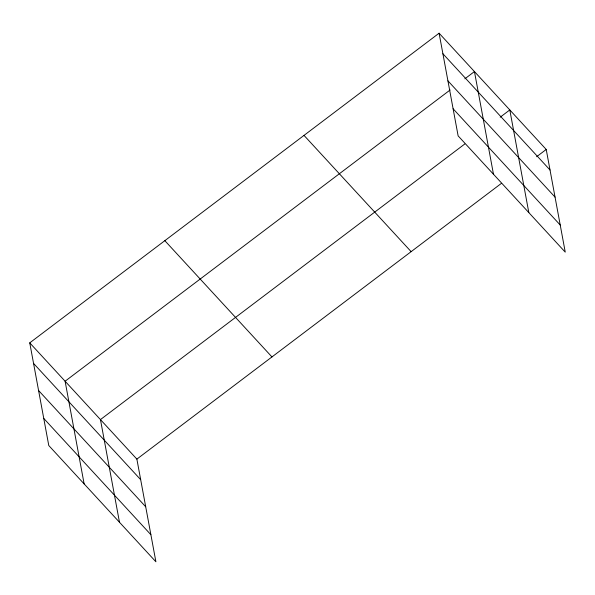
<?xml version="1.0" encoding="UTF-8"?>
<svg xmlns="http://www.w3.org/2000/svg" width="595" height="595" viewBox="0 0 595 595"><rect width="100%" height="100%" fill="white"/><g stroke="black" fill="none" stroke-linecap="round" stroke-linejoin="round"><path stroke-width="0.89" d="M29.75 342.861L136.872 459.117L155.905 561.792L48.783 445.536L29.75 342.861L439.095 33.208L546.217 149.464L565.25 252.139L458.128 135.883L439.095 33.208M450.088 90.001L65.1 381.224L84.133 483.899M464.851 78.83L474.446 71.571L493.478 174.246M464.769 143.997L100.451 419.594L119.483 522.269M500.202 117.193L509.796 109.934L528.829 212.608M136.872 459.117L501.191 183.528M536.623 156.723L546.217 149.464M442.903 53.758L550.033 170.014M447.931 80.853L555.053 197.116M453.107 108.781L560.23 225.036M304.015 135.392L411.138 251.648M164.837 240.678L271.96 356.933M33.558 363.411L140.68 479.674M38.578 390.513L145.708 506.769M43.755 418.434L150.877 534.697"/></g></svg>
